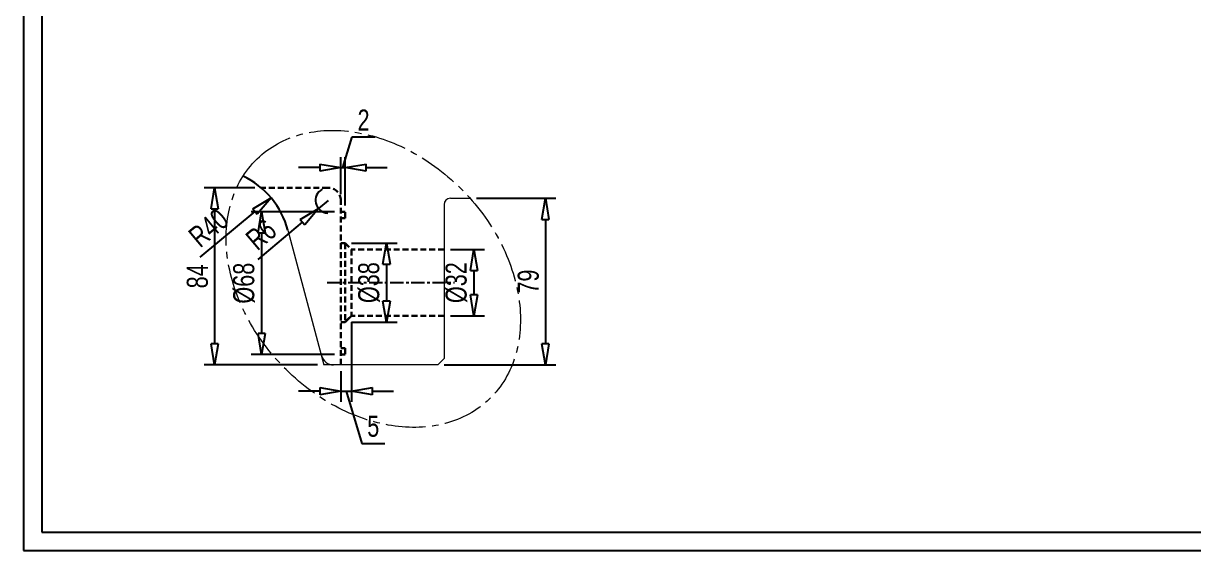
# Model space of a CAD drawing. Header units: millimetres. Extents: x 135002 to 160744, y 22203 to 27033.
# Drawn here: x 153684 to 154240, y 23261 to 23511 of the extents above; entities that cross this region are included whole.
import ezdxf

# ---------------------------------------------------------------- set-up
doc = ezdxf.new("R2010")
doc.units = ezdxf.units.MM
doc.header["$LTSCALE"] = 25
for name, pattern in [('CENTER', [2, 1.25, -0.25, 0.25, -0.25]), ('CENTER2', [1.125, 0.75, -0.125, 0.125, -0.125]), ('HIDDEN', [0.375, 0.25, -0.125])]:
    doc.linetypes.add(name, pattern=pattern)
doc.layers.get('0').update_dxf_attribs({"linetype": 'CONTINUOUS'})
doc.layers.get('Defpoints').update_dxf_attribs({"linetype": 'CONTINUOUS'})
doc.layers.add('04 DIMENSION', color=7, linetype='CONTINUOUS', lineweight=18)
doc.layers.add('main', color=7, linetype='CONTINUOUS', lineweight=30)
doc.styles.add('DIM-1', font='swisscl.ttf')
doc.dimstyles.new('DIM-1', dxfattribs={"dimscale": 5, "dimtxt": 2, "dimasz": 2, "dimexe": 1, "dimexo": 0.6, "dimgap": 0.6, "dimtad": 1, "dimdec": 0, "dimzin": 0, "dimdsep": 46, "dimtxsty": 'DIM-1', "dimblk": 'CLOSEDBLANK', "dimcen": 0, "dimclrd": 8, "dimclre": 8, "dimclrt": 6, "dimadec": 0, "dimazin": 0, "dimtfac": 1, "dimtdec": 0, "dimtmove": 1, "dimatfit": 0, "dimfxl": 1, "dimtolj": 1, "dimtzin": 0, "dimarcsym": 1})

# ---------------------------------------------------------------- blocks, each defined once
blk = doc.blocks.new('_ClosedBlank')
at = {"color": 0, "linetype": 'ByBlock', "lineweight": -2}
for p, q in [((-1, 0.167), (0, 0)), ((-1, 0.167), (-1, -0.167)), ((0, 0), (-1, -0.167))]:
    blk.add_line(p, q, dxfattribs=at)
blk = doc.blocks.new('*D674')
at = {"layer": '04 DIMENSION', "color": 8, "linetype": 'Continuous', "lineweight": -2, "transparency": 16777216}
for p, q in [((153887.01, 23403.46), (153903.17, 23403.46)), ((153887.01, 23371.96), (153903.17, 23371.96))]:
    blk.add_line(p, q, dxfattribs=at)
at = {"layer": '04 DIMENSION', "color": 8, "lineweight": -2, "transparency": 16777216}
blk.add_line((153898.17, 23393.46), (153898.17, 23381.96), dxfattribs=at)
at = {"layer": 'Defpoints', "color": 0, "transparency": 16777216}
for p in [(153884.01, 23403.46), (153884.01, 23371.96), (153898.17, 23371.96)]:
    blk.add_point(p, dxfattribs=at)
at = {"layer": '04 DIMENSION', "color": 8, "lineweight": -2, "transparency": 16777216, "xscale": 10, "yscale": 10, "zscale": 10}
for p, rotation in [((153898.17, 23403.46), 90), ((153898.17, 23371.96), 270)]:
    blk.add_blockref('_ClosedBlank', p, dxfattribs=dict(at, rotation=rotation))
at = {"layer": '04 DIMENSION', "color": 6, "transparency": 16777216, "insert": (153889.91, 23387.71), "char_height": 10, "attachment_point": 5, "rotation": 90, "style": 'DIM-1'}
blk.add_mtext('\\A1;%%C32', dxfattribs=at)
blk = doc.blocks.new('*D675')
at = {"layer": '04 DIMENSION', "color": 8, "lineweight": -2, "transparency": 16777216}
for p, q in [((153829.01, 23426.71), (153824.43, 23422.84)), ((153795.74, 23398.62), (153816.79, 23416.38))]:
    blk.add_line(p, q, dxfattribs=at)
at = {"layer": '04 DIMENSION', "color": 8, "linetype": 'Continuous', "lineweight": -2, "transparency": 16777216}
blk.add_arc((153829.01, 23426.71), 6, 118.6479, 267.9156, dxfattribs=at)
at = {"layer": 'Defpoints', "color": 0, "transparency": 16777216}
for p in [(153829.01, 23426.71), (153824.43, 23422.84)]:
    blk.add_point(p, dxfattribs=at)
at = {"layer": '04 DIMENSION', "color": 8, "lineweight": -2, "transparency": 16777216, "xscale": 10, "yscale": 10, "zscale": 10, "rotation": 40.16909728816273}
blk.add_blockref('_ClosedBlank', (153824.43, 23422.84), dxfattribs=at)
at = {"layer": '04 DIMENSION', "color": 6, "transparency": 16777216, "insert": (153797.2, 23410.48), "char_height": 10, "attachment_point": 5, "rotation": 40.1691, "style": 'DIM-1'}
blk.add_mtext('\\A1;R6', dxfattribs=at)
blk = doc.blocks.new('*D676')
at = {"layer": '04 DIMENSION', "color": 8, "linetype": 'Continuous', "lineweight": -2, "transparency": 16777216}
for p, q in [((153840.01, 23406.46), (153861.7, 23406.46)), ((153840.01, 23368.96), (153861.7, 23368.96))]:
    blk.add_line(p, q, dxfattribs=at)
at = {"layer": '04 DIMENSION', "color": 8, "lineweight": -2, "transparency": 16777216}
blk.add_line((153856.7, 23396.46), (153856.7, 23378.96), dxfattribs=at)
at = {"layer": 'Defpoints', "color": 0, "transparency": 16777216}
for p in [(153837.01, 23406.46), (153837.01, 23368.96), (153856.7, 23368.96)]:
    blk.add_point(p, dxfattribs=at)
at = {"layer": '04 DIMENSION', "color": 8, "lineweight": -2, "transparency": 16777216, "xscale": 10, "yscale": 10, "zscale": 10}
for p, rotation in [((153856.7, 23406.46), 90), ((153856.7, 23368.96), 270)]:
    blk.add_blockref('_ClosedBlank', p, dxfattribs=dict(at, rotation=rotation))
at = {"layer": '04 DIMENSION', "color": 6, "transparency": 16777216, "insert": (153848.44, 23387.71), "char_height": 10, "attachment_point": 5, "rotation": 90, "style": 'DIM-1'}
blk.add_mtext('\\A1;%%C38', dxfattribs=at)
blk = doc.blocks.new('*D677')
at = {"layer": '04 DIMENSION', "color": 8, "linetype": 'Continuous', "lineweight": -2, "transparency": 16777216}
for p, q in [((153832.01, 23421.28), (153792.39, 23421.28)), ((153832.01, 23353.63), (153792.39, 23353.63))]:
    blk.add_line(p, q, dxfattribs=at)
at = {"layer": '04 DIMENSION', "color": 8, "lineweight": -2, "transparency": 16777216}
blk.add_line((153797.39, 23411.28), (153797.39, 23363.63), dxfattribs=at)
at = {"layer": 'Defpoints', "color": 0, "transparency": 16777216}
for p in [(153835.01, 23421.28), (153797.39, 23353.63), (153835.01, 23353.63)]:
    blk.add_point(p, dxfattribs=at)
at = {"layer": '04 DIMENSION', "color": 8, "lineweight": -2, "transparency": 16777216, "xscale": 10, "yscale": 10, "zscale": 10}
for p, rotation in [((153797.39, 23421.28), 90), ((153797.39, 23353.63), 270)]:
    blk.add_blockref('_ClosedBlank', p, dxfattribs=dict(at, rotation=rotation))
at = {"layer": '04 DIMENSION', "color": 6, "transparency": 16777216, "insert": (153789.12, 23387.46), "char_height": 10, "attachment_point": 5, "rotation": 90, "style": 'DIM-1'}
blk.add_mtext('\\A1;%%C68', dxfattribs=at)
blk = doc.blocks.new('*D678')
at = {"layer": '04 DIMENSION', "color": 8, "lineweight": -2, "transparency": 16777216}
for p, q in [((153836.01, 23442.28), (153840.37, 23456.8)), ((153840.37, 23456.8), (153851.26, 23456.8)), ((153825.01, 23442.28), (153815.01, 23442.28)), ((153835.01, 23442.28), (153837.01, 23442.28)), ((153835.01, 23442.28), (153837.01, 23442.28)), ((153847.01, 23442.28), (153857.01, 23442.28))]:
    blk.add_line(p, q, dxfattribs=at)
at = {"layer": '04 DIMENSION', "color": 8, "linetype": 'Continuous', "lineweight": -2, "transparency": 16777216}
for p, q in [((153835.01, 23429.71), (153835.01, 23447.28)), ((153837.01, 23424.28), (153837.01, 23447.28))]:
    blk.add_line(p, q, dxfattribs=at)
at = {"layer": 'Defpoints', "color": 0, "transparency": 16777216}
for p in [(153837.01, 23442.28), (153835.01, 23426.71), (153837.01, 23421.28)]:
    blk.add_point(p, dxfattribs=at)
at = {"layer": '04 DIMENSION', "color": 8, "lineweight": -2, "transparency": 16777216, "xscale": 10, "yscale": 10, "zscale": 10}
blk.add_blockref('_ClosedBlank', (153835.01, 23442.28), dxfattribs=at)
at = {"layer": '04 DIMENSION', "color": 8, "lineweight": -2, "transparency": 16777216, "xscale": 10, "yscale": 10, "zscale": 10, "rotation": 180}
blk.add_blockref('_ClosedBlank', (153837.01, 23442.28), dxfattribs=at)
at = {"layer": '04 DIMENSION', "color": 6, "transparency": 16777216, "insert": (153845.81, 23464.82), "char_height": 10, "attachment_point": 5, "style": 'DIM-1'}
blk.add_mtext('\\A1;2', dxfattribs=at)
blk = doc.blocks.new('*D679')
at = {"layer": '04 DIMENSION', "color": 8, "linetype": 'Continuous', "lineweight": -2, "transparency": 16777216}
for p, q in [((153840.01, 23368.96), (153840.01, 23331.24)), ((153835.01, 23345.71), (153835.01, 23331.24))]:
    blk.add_line(p, q, dxfattribs=at)
at = {"layer": '04 DIMENSION', "color": 8, "lineweight": -2, "transparency": 16777216}
for p, q in [((153825.01, 23336.24), (153815.01, 23336.24)), ((153835.01, 23336.24), (153840.01, 23336.24)), ((153835.01, 23336.24), (153840.01, 23336.24)), ((153837.51, 23336.24), (153844.95, 23311.44)), ((153850.01, 23336.24), (153860.01, 23336.24)), ((153844.95, 23311.44), (153855.87, 23311.44))]:
    blk.add_line(p, q, dxfattribs=at)
at = {"layer": 'Defpoints', "color": 0, "transparency": 16777216}
for p in [(153840.01, 23371.96), (153835.01, 23348.71), (153840.01, 23336.24)]:
    blk.add_point(p, dxfattribs=at)
at = {"layer": '04 DIMENSION', "color": 8, "lineweight": -2, "transparency": 16777216, "xscale": 10, "yscale": 10, "zscale": 10}
blk.add_blockref('_ClosedBlank', (153835.01, 23336.24), dxfattribs=at)
at = {"layer": '04 DIMENSION', "color": 8, "lineweight": -2, "transparency": 16777216, "xscale": 10, "yscale": 10, "zscale": 10, "rotation": 180}
blk.add_blockref('_ClosedBlank', (153840.01, 23336.24), dxfattribs=at)
at = {"layer": '04 DIMENSION', "color": 6, "transparency": 16777216, "insert": (153850.41, 23319.54), "char_height": 10, "attachment_point": 5, "style": 'DIM-1'}
blk.add_mtext('\\A1;5', dxfattribs=at)
blk = doc.blocks.new('*D680')
at = {"layer": '04 DIMENSION', "color": 8, "linetype": 'Continuous', "lineweight": -2, "transparency": 16777216}
for p, q in [((153794.18, 23432.71), (153770.1, 23432.71)), ((153824.01, 23348.71), (153770.1, 23348.71))]:
    blk.add_line(p, q, dxfattribs=at)
at = {"layer": '04 DIMENSION', "color": 8, "lineweight": -2, "transparency": 16777216}
blk.add_line((153775.1, 23422.71), (153775.1, 23358.71), dxfattribs=at)
at = {"layer": 'Defpoints', "color": 0, "transparency": 16777216}
for p in [(153797.18, 23432.71), (153775.1, 23348.71), (153827.01, 23348.71)]:
    blk.add_point(p, dxfattribs=at)
at = {"layer": '04 DIMENSION', "color": 8, "lineweight": -2, "transparency": 16777216, "xscale": 10, "yscale": 10, "zscale": 10}
for p, rotation in [((153775.1, 23432.71), 90), ((153775.1, 23348.71), 270)]:
    blk.add_blockref('_ClosedBlank', p, dxfattribs=dict(at, rotation=rotation))
at = {"layer": '04 DIMENSION', "color": 6, "transparency": 16777216, "insert": (153766.98, 23390.71), "char_height": 10, "attachment_point": 5, "rotation": 90, "style": 'DIM-1'}
blk.add_mtext('\\A1;84', dxfattribs=at)
blk = doc.blocks.new('*D681')
at = {"layer": '04 DIMENSION', "color": 8, "lineweight": -2, "transparency": 16777216}
blk.add_line((153768.33, 23399.8), (153794.29, 23421.46), dxfattribs=at)
at = {"layer": 'Defpoints', "color": 0, "transparency": 16777216}
for p in [(153801.97, 23427.87), (153771.26, 23402.24)]:
    blk.add_point(p, dxfattribs=at)
at = {"layer": '04 DIMENSION', "color": 8, "lineweight": -2, "transparency": 16777216, "xscale": 10, "yscale": 10, "zscale": 10, "rotation": 39.84500626952449}
blk.add_blockref('_ClosedBlank', (153801.97, 23427.87), dxfattribs=at)
at = {"layer": '04 DIMENSION', "color": 6, "transparency": 16777216, "insert": (153772.27, 23413.66), "char_height": 10, "attachment_point": 5, "rotation": 39.845, "style": 'DIM-1'}
blk.add_mtext('\\A1;R40', dxfattribs=at)
blk = doc.blocks.new('*D682')
at = {"layer": '04 DIMENSION', "color": 8, "linetype": 'Continuous', "lineweight": -2, "transparency": 16777216}
for p, q in [((153899.35, 23427.71), (153937.14, 23427.71)), ((153884.01, 23348.71), (153937.14, 23348.71))]:
    blk.add_line(p, q, dxfattribs=at)
at = {"layer": '04 DIMENSION', "color": 8, "lineweight": -2, "transparency": 16777216}
blk.add_line((153932.14, 23417.71), (153932.14, 23358.71), dxfattribs=at)
at = {"layer": 'Defpoints', "color": 0, "transparency": 16777216}
for p in [(153896.35, 23427.71), (153881.01, 23348.71), (153932.14, 23348.71)]:
    blk.add_point(p, dxfattribs=at)
at = {"layer": '04 DIMENSION', "color": 8, "lineweight": -2, "transparency": 16777216, "xscale": 10, "yscale": 10, "zscale": 10}
for p, rotation in [((153932.14, 23427.71), 90), ((153932.14, 23348.71), 270)]:
    blk.add_blockref('_ClosedBlank', p, dxfattribs=dict(at, rotation=rotation))
at = {"layer": '04 DIMENSION', "color": 6, "transparency": 16777216, "insert": (153924.02, 23388.21), "char_height": 10, "attachment_point": 5, "rotation": 90, "style": 'DIM-1'}
blk.add_mtext('\\A1;79', dxfattribs=at)

msp = doc.modelspace()

# ---------------------------------------------------------------- linework, layer by layer
at = {"color": 1, "linetype": 'CENTER', "ltscale": 0.2}
msp.add_line((153828.474, 23387.705), (153889.036, 23387.705), dxfattribs=at)
for points in [[(153684.371, 23260.63), (154952.42, 23260.63), (154952.42, 24162.357), (153684.371, 24162.357)], [(153693.123, 23269.382), (154943.668, 23269.382), (154943.668, 24153.606), (153693.123, 24153.606)]]:
    msp.add_lwpolyline(points, close=True)
at = {"color": 7, "true_color": 0xffffff}
msp.add_arc((153771.256, 23402.239), 40, 15, 64.23449, dxfattribs=at)
at = {"layer": '04 DIMENSION'}
msp.add_line((153887.011, 23427.705), (153896.353, 23427.705), dxfattribs=at)
at = {"layer": '04 DIMENSION', "color": 7}
for p, q in [((153884.011, 23424.705), (153884.011, 23351.705)), ((153809.893, 23412.592), (153827.011, 23348.705)), ((153881.011, 23348.705), (153827.011, 23348.705)), ((153884.011, 23351.705), (153881.011, 23348.705))]:
    msp.add_line(p, q, dxfattribs=at)
for centre, radius, start, end in [((153887.011, 23424.705), 3, 90, 180), ((153831.615, 23354.705), 6, 195, 270)]:
    msp.add_arc(centre, radius, start, end, dxfattribs=at)
at = {"layer": '04 DIMENSION', "color": 6, "linetype": 'CENTER2'}
msp.add_ellipse((153850.423, 23389.489), major_axis=(-55.169, 56.869), ratio=0.7531579, dxfattribs=at)
at = {"layer": 'main', "color": 6, "linetype": 'HIDDEN', "ltscale": 0.45}
for p, q in [((153829.011, 23432.705), (153797.176, 23432.705)), ((153829.011, 23432.705), (153797.176, 23432.705)), ((153835.011, 23348.705), (153835.011, 23426.705)), ((153837.011, 23421.277), (153835.011, 23421.277)), ((153837.011, 23418.277), (153837.011, 23421.277)), ((153837.011, 23418.277), (153835.011, 23418.277)), ((153837.009, 23406.455), (153835.011, 23406.455)), ((153837.009, 23406.455), (153837.009, 23368.955)), ((153837.009, 23406.455), (153840.009, 23403.455)), ((153884.011, 23403.455), (153840.009, 23403.455)), ((153840.009, 23403.455), (153840.009, 23371.955)), ((153840.009, 23371.955), (153837.009, 23368.955)), ((153837.009, 23368.955), (153840.009, 23371.955)), ((153884.011, 23371.955), (153840.009, 23371.955)), ((153837.009, 23368.955), (153835.011, 23368.955)), ((153837.011, 23356.635), (153835.011, 23356.635)), ((153837.011, 23353.635), (153835.011, 23353.635)), ((153837.011, 23356.635), (153837.011, 23353.635))]:
    msp.add_line(p, q, dxfattribs=at)
msp.add_arc((153829.011, 23426.705), 6, 0, 90, dxfattribs=at)
msp.add_arc((153829.011, 23426.705), 6, 0, 90, dxfattribs=at)

# ---------------------------------------------------------------- dimensions: what is measured, and where the dimension line sits
at = {"layer": '04 DIMENSION'}
for base, p1, p2, picture, middle in [((153837.011, 23442.279), (153835.011, 23426.705), (153837.011, 23421.277), '*D678', (153843.367, 23464.818)), ((153840.009, 23336.241), (153835.011, 23348.705), (153840.009, 23371.955), '*D679', (153847.952, 23319.538))]:
    dim = msp.add_linear_dim(base=base, p1=p1, p2=p2, dimstyle='DIM-1', dxfattribs=at)
    dim.commit()
    dim.dimension.update_dxf_attribs({"geometry": picture, "text_midpoint": middle})
for base, p1, p2, picture, middle in [((153775.101, 23348.705), (153797.176, 23432.705), (153827.011, 23348.705), '*D680', (153766.98, 23390.705)), ((153932.138, 23348.705), (153896.353, 23427.705), (153881.011, 23348.705), '*D682', (153924.024, 23388.205))]:
    dim = msp.add_linear_dim(base=base, p1=p1, p2=p2, angle=90, dimstyle='DIM-1', dxfattribs=at)
    dim.commit()
    dim.dimension.update_dxf_attribs({"geometry": picture, "text_midpoint": middle})
dim = msp.add_radius_dim(center=(153829.011, 23426.705), mpoint=(153824.427, 23422.835), dimstyle='DIM-1', dxfattribs=at)
dim.commit()
dim.dimension.update_dxf_attribs({"geometry": '*D675', "text_midpoint": (153797.204, 23410.483)})
dim = msp.add_radius_dim(center=(153771.256, 23402.239), mpoint=(153801.967, 23427.868), dimstyle='DIM-1', dxfattribs=at)
dim.commit()
dim.dimension.update_dxf_attribs({"geometry": '*D681', "text_midpoint": (153777.473, 23407.428), "dimtype": 164})
for base, p1, p2, picture, middle in [((153797.385, 23353.635), (153835.011, 23421.277), (153835.011, 23353.635), '*D677', (153789.12, 23387.456)), ((153856.702256986, 23368.955351248), (153837.009424078, 23406.455351248), (153837.009424078, 23368.955351248), '*D676', (153848.436857248, 23387.705351248)), ((153898.171180989, 23371.955351248), (153884.011386835, 23403.455351248), (153884.011386835, 23371.955351248), '*D674', (153889.905781251, 23387.705351248))]:
    dim = msp.add_linear_dim(base=base, p1=p1, p2=p2, angle=90, text='%%C<>', dimstyle='DIM-1', dxfattribs=at)
    dim.commit()
    dim.dimension.update_dxf_attribs({"geometry": picture, "text_midpoint": middle})

doc.saveas('drawing.dxf')
